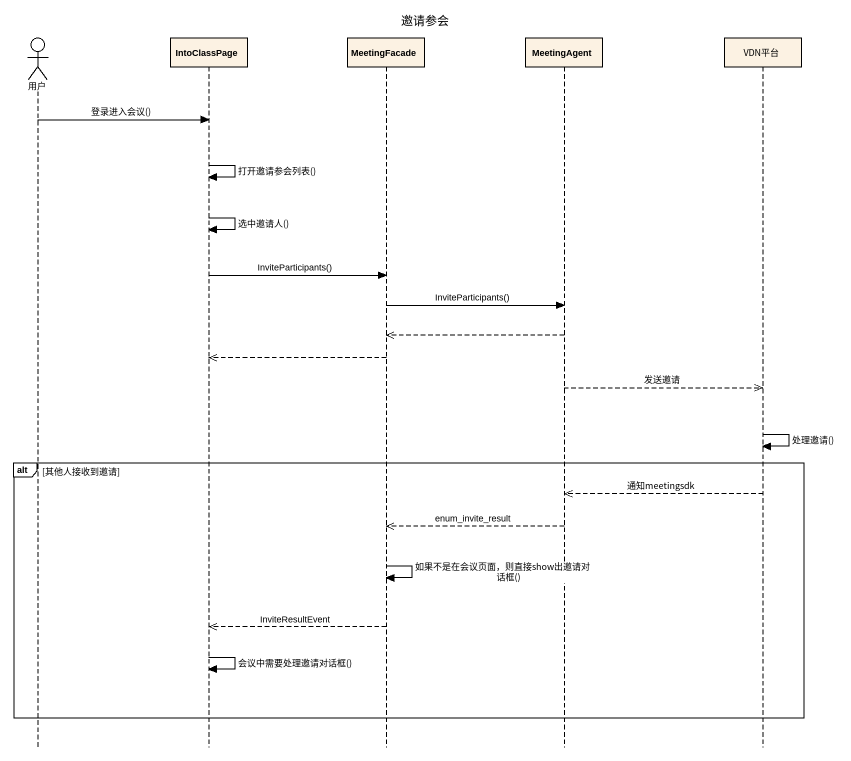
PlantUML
@startuml
title 邀请参会
hide footbox
actor 用户
participant IntoClassPage
participant MeetingFacade
participant MeetingAgent
participant VDN平台

用户 -> IntoClassPage : 登录进入会议()
IntoClassPage -> IntoClassPage : 打开邀请参会列表()
IntoClassPage -> IntoClassPage : 选中邀请人()
IntoClassPage -> MeetingFacade : InviteParticipants()
MeetingFacade -> MeetingAgent : InviteParticipants()
MeetingAgent -->> MeetingFacade
MeetingFacade -->> IntoClassPage
MeetingAgent -->> VDN平台 : 发送邀请
VDN平台 -> VDN平台 : 处理邀请()
alt 其他人接收到邀请
  VDN平台 -->> MeetingAgent : 通知meetingsdk
  MeetingAgent -->> MeetingFacade : enum_invite_result
  MeetingFacade -> MeetingFacade : 如果不是在会议页面，则直接show出邀请对话框()
  MeetingFacade -->> IntoClassPage : InviteResultEvent
  IntoClassPage -> IntoClassPage : 会议中需要处理邀请对话框()
end
@enduml
